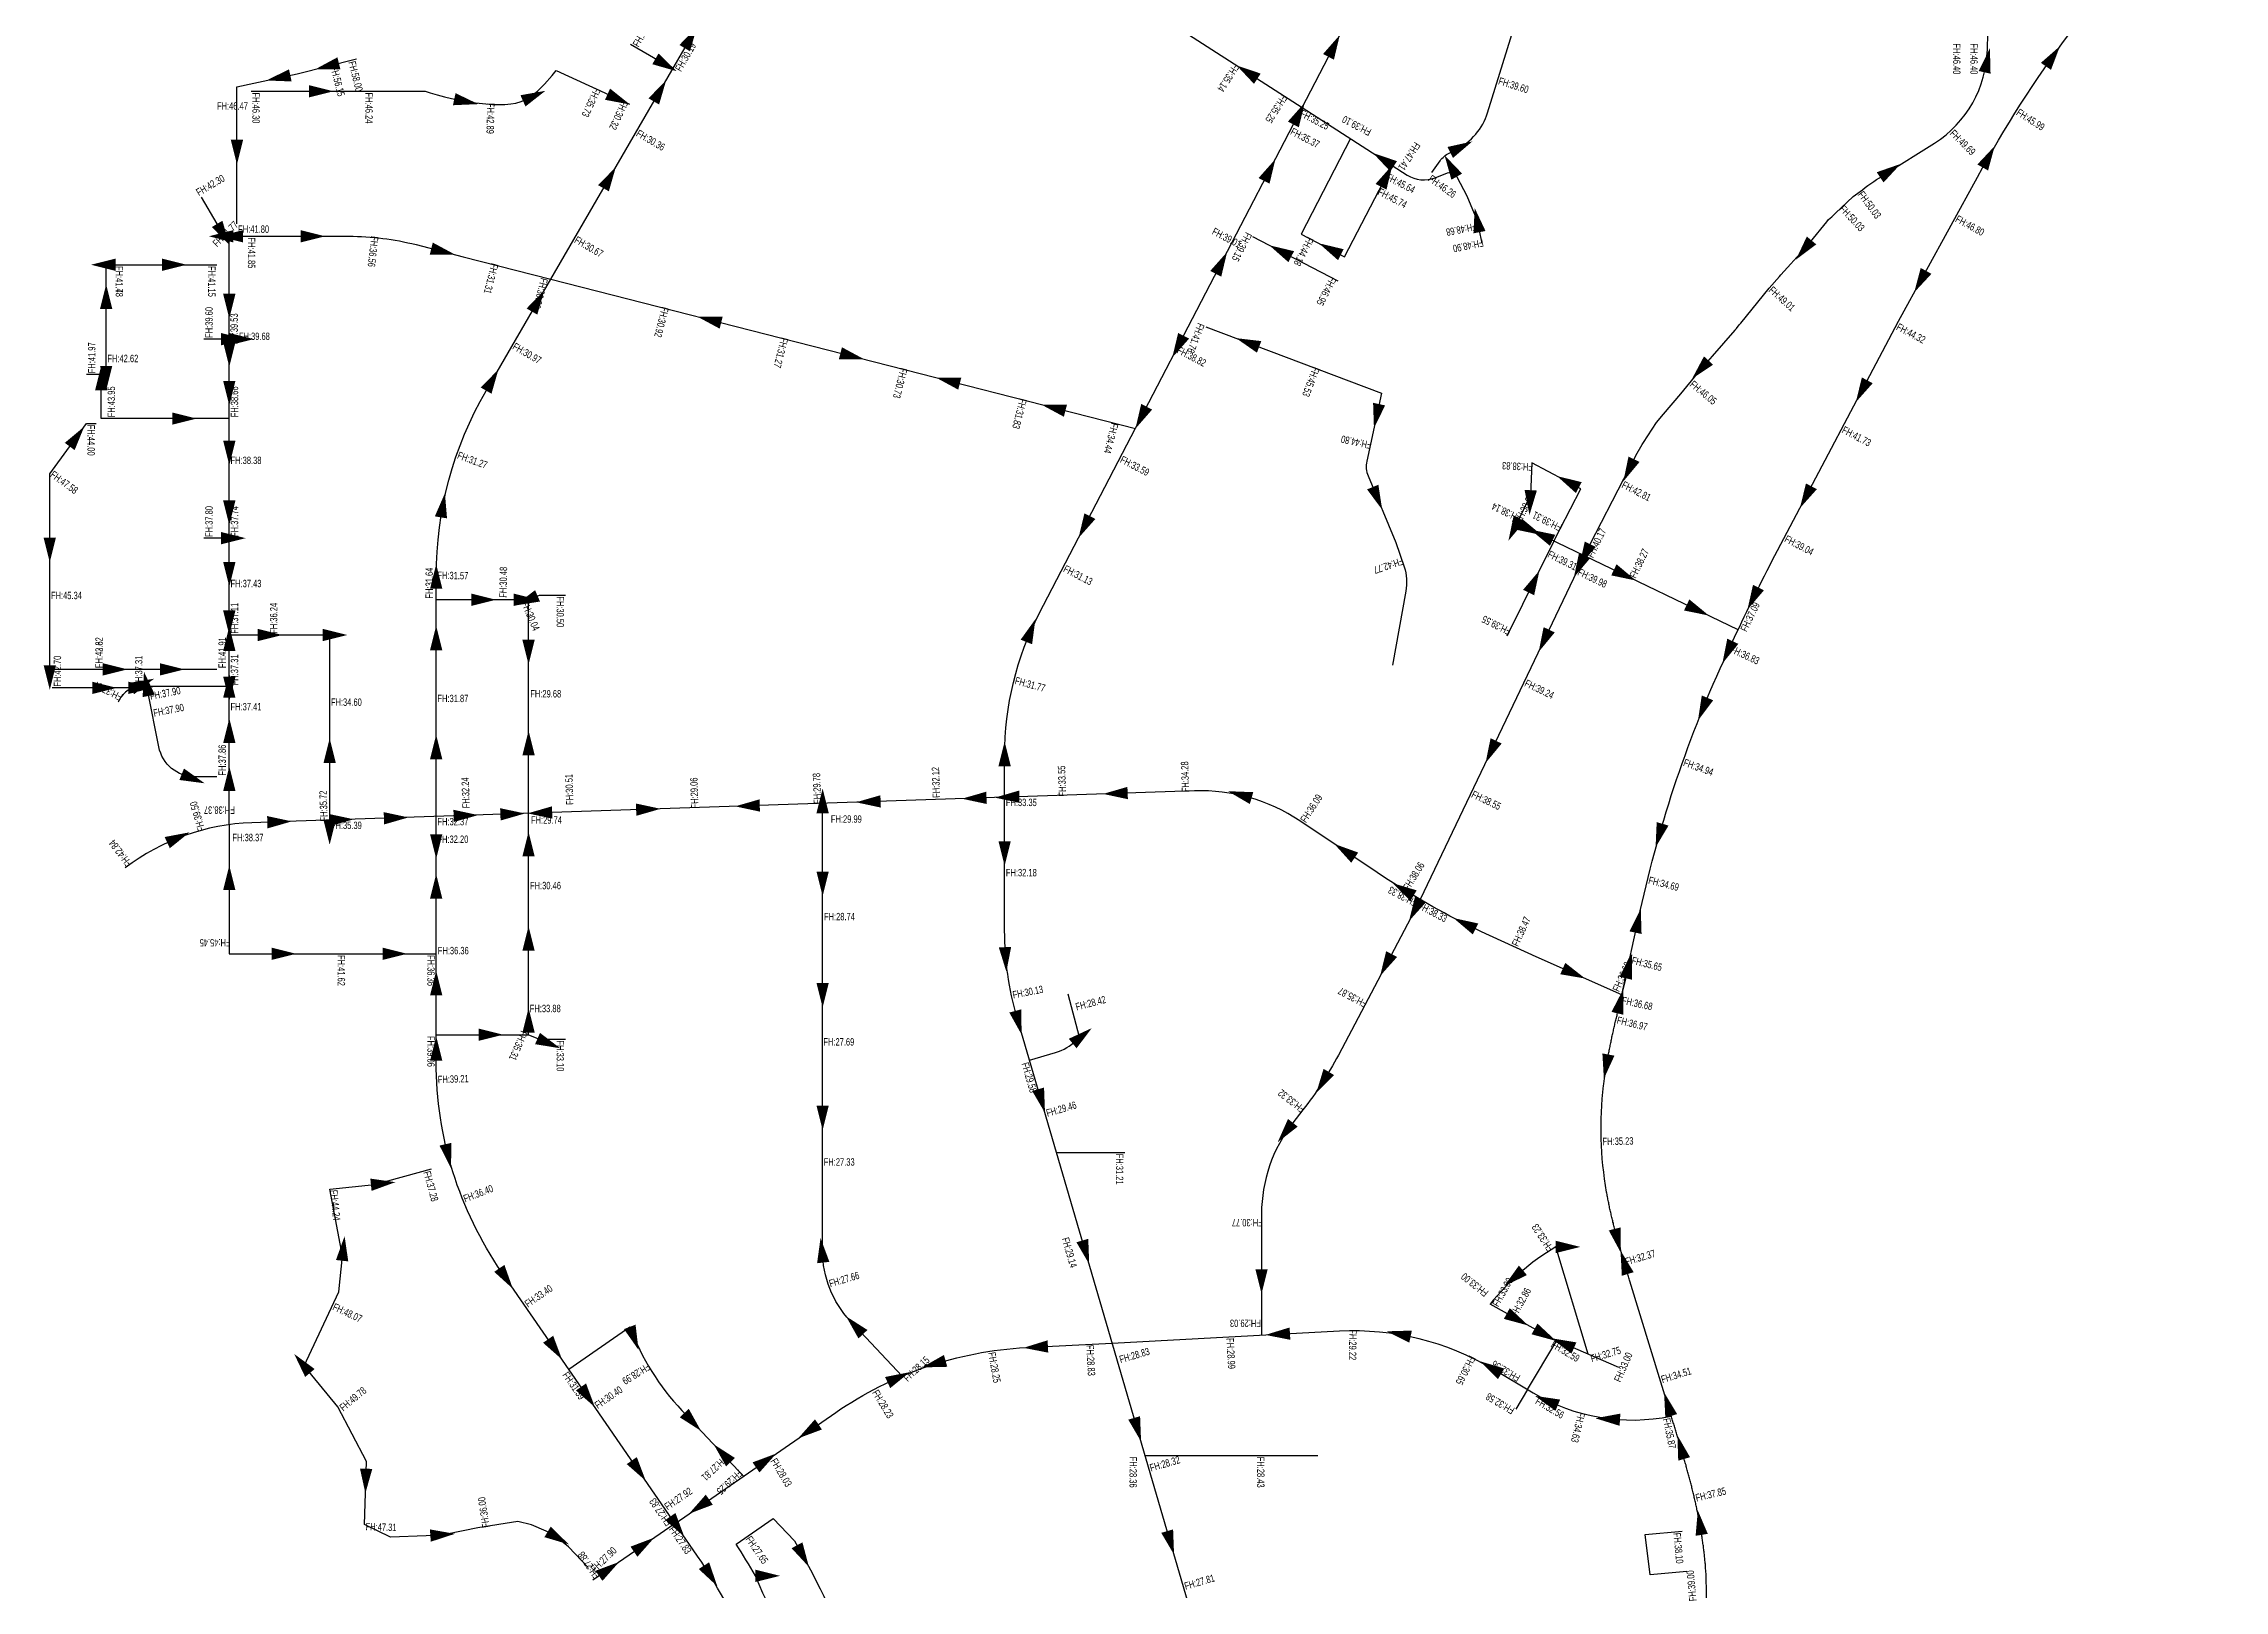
# Model space of a CAD drawing. Header units: millimetres. Extents: x 981 to 5289, y 986 to 5815.
# Drawn here: x 3493 to 5264, y 3328 to 4584 of the extents above; entities that cross this region are included whole.
import ezdxf

# ---------------------------------------------------------------- set-up
doc = ezdxf.new("R2010")
doc.units = ezdxf.units.MM
for name, color, linetype in [('도로중심선', 40, 'Continuous'), ('도로체인계획고', 6, 'Continuous'), ('도로흐름표시', 7, 'Continuous')]:
    doc.layers.add(name, color=color, linetype=linetype)
doc.styles.get("Standard").update_dxf_attribs({"font": 'arial.ttf'})

msp = doc.modelspace()

# ---------------------------------------------------------------- linework, layer by layer
at = {"layer": '도로중심선'}
for points in [[(3811.8, 3956.8), (3811.8, 4151.9, -0.132145), (3852.3, 4302.4), (3904.8, 4393), (4389.2, 5228.2)], [(4620.2, 4479.6), (4627, 4489.1, -0.122408), (4634.3, 4495.3), (4640.2, 4498.3, 0.20388), (4665.6, 4528.1), (4688.1, 4600.4), (4690, 4625.9), (4674.3, 4636.4), (4763.3, 4819.9)], [(4962.4, 4460), (4969.9, 4465.6, -0.018912), (4988.6, 4478.4), (5028.5, 4503.5, 0.252435), (5071.4, 4579.5), (5072.5, 4631.7), (5073.1, 4664.8), (5073.6, 4687.6, -0.117002), (5086.7, 4738.6), (5099, 4761.9), (5135.2, 4830.5)], [(4999.3, 4359), (5063.3, 4475.8, -0.034451), (5137.6, 4591.7), (5263.9, 4761.7)], [(4273.4, 3972.4), (4273.4, 4006.2, -0.120367), (4301.5, 4121.5), (4515, 4532.3)], [(4515, 4532.3), (4600.3, 4477.5, 0.242075), (4623.1, 4475.3), (4633, 4479.3, -0.224441), (4637.3, 4479), (4638.2, 4478.5, -0.147437), (4640.6, 4476), (4646, 4465.8), (4648.7, 4460.6), (4653.4, 4449.5), (4657.1, 4440.6), (4659.2, 4429.7), (4660.8, 4422.2)], [(3643.8, 3950.1), (3643.8, 4427.8), (3673.6, 4427.8), (3740.9, 4427.8, -0.062655), (3795.4, 4421), (3833.7, 4411.2), (3904.8, 4393)], [(4774.7, 3811.9), (4789.6, 3880.2, -0.055395), (4860.2, 4089.5), (4868.1, 4106.4, -0.012349), (4901.1, 4172.8), (4999.3, 4359)], [(4436.7, 4354.4), (4579.4, 4300.3), (4567.4, 4245.2, 0.153721), (4568.5, 4233.2), (4591.1, 4179.2), (4597.8, 4159.5, -0.126282), (4599.2, 4139.7), (4588.4, 4079.6)], [(3643.8, 4062.2), (3572.2, 4062.2, 0.283222), (3554.4, 4051.2), (3553.6, 4049.7)], [(3633.8, 3989), (3616, 3989, -0.357793), (3586.6, 4013.2), (3577.7, 4058.2)], [(4774.7, 3811.9), (4705, 3842.9), (4660.6, 3863.1), (4649.2, 3868.7, -0.032623), (4575.9, 3911.2), (4513.1, 3953.2, 0.157229), (4427.5, 3977.6), (4292.2, 3973.1), (4273.4, 3972.4), (3698, 3952.9), (3662.1, 3951.7, 0.155421), (3559.2, 3915), (3559.2, 3915)], [(4190.3, 3502.5), (4148, 3547.4, -0.191157), (4125.6, 3604), (4125.6, 3967.4)], [(4443.3, 2438.8), (4443.3, 3214.2, 0.071216), (4434, 3278.7), (4283.4, 3794, -0.071216), (4273.4, 3864.1), (4273.4, 3972.4)], [(4217.7, 2438.8), (4217.7, 2450.9), (4217.7, 2486.7, 0.077692), (4200.5, 2596.6), (4164.6, 2708.5), (4146.2, 2766.1, -0.077692), (4134.7, 2839.4), (4134.7, 2901.9), (4134.7, 2958.4, 0.052571), (4124, 3059.6), (4098, 3181.9, 0.098776), (4020.5, 3361.5), (3930.1, 3492.6), (3864.9, 3587.1, -0.152137), (3811.8, 3757.5), (3811.8, 3956.8)], [(4611, 3889.3), (4544.4, 3763.1, -0.044295), (4515.6, 3718.6), (4507.4, 3708, 0.167207), (4482, 3634.2), (4482, 3535.7)], [(4802.3, 3180.7, 0.156315), (4842.6, 3346.8), (4842.6, 3347.8), (4842.5, 3348.8), (4842.4, 3349.7), (4842.3, 3350.7), (4842.2, 3351.7), (4842.1, 3352.7), (4842, 3353.7), (4841.9, 3354.7), (4841.8, 3355.7), (4841.7, 3356.7), (4841.6, 3357.7), (4841.5, 3358.7), (4841.4, 3359.7), (4841.3, 3360.7), (4841.2, 3361.7), (4841, 3362.7), (4840.9, 3363.7), (4840.8, 3364.7), (4840.7, 3365.6), (4840.5, 3366.6), (4840.4, 3367.6), (4840.2, 3368.6), (4840.1, 3369.6), (4839.9, 3370.6), (4839.8, 3371.6), (4839.6, 3372.6), (4839.5, 3373.6), (4839.3, 3374.6), (4839.2, 3375.5), (4839, 3376.5), (4838.8, 3377.5), (4838.7, 3378.5), (4838.5, 3379.5), (4838.3, 3380.5), (4838.1, 3381.5), (4838, 3382.4), (4837.8, 3383.4), (4837.6, 3384.4), (4837.4, 3385.4), (4837.2, 3386.4), (4837, 3387.3), (4836.8, 3388.3), (4836.6, 3389.3), (4836.4, 3390.3), (4836.2, 3391.3), (4836, 3392.2), (4835.8, 3393.2), (4835.6, 3394.2), (4835.4, 3395.2), (4835.2, 3396.2), (4835, 3397.1), (4834.8, 3398.1), (4834.6, 3399.1), (4834.3, 3400.1), (4834.1, 3401), (4833.9, 3402), (4833.7, 3403), (4833.4, 3404), (4833.2, 3404.9), (4833, 3405.9), (4832.7, 3406.9), (4832.5, 3407.8), (4832.3, 3408.8), (4832, 3409.8), (4831.8, 3410.8), (4831.5, 3411.7), (4831.3, 3412.7), (4831.1, 3413.7), (4830.8, 3414.6), (4830.6, 3415.6), (4830.3, 3416.6), (4830.1, 3417.5), (4829.8, 3418.5), (4829.5, 3419.5), (4829.3, 3420.4), (4829, 3421.4), (4828.8, 3422.4), (4828.5, 3423.3), (4828.3, 3424.3), (4828, 3425.3), (4827.7, 3426.2), (4827.5, 3427.2), (4827.2, 3428.2), (4826.9, 3429.1), (4826.7, 3430.1), (4826.4, 3431.1), (4826.1, 3432), (4825.8, 3433), (4825.6, 3433.9), (4825.3, 3434.9), (4825, 3435.9), (4824.7, 3436.8), (4824.5, 3437.8), (4824.2, 3438.7), (4823.9, 3439.7), (4823.6, 3440.7), (4823.3, 3441.6), (4823.1, 3442.6), (4822.8, 3443.5), (4822.5, 3444.5), (4822.2, 3445.5), (4821.9, 3446.4), (4821.6, 3447.4), (4821.4, 3448.3), (4821.1, 3449.3), (4820.8, 3450.3), (4820.5, 3451.2), (4820.2, 3452.2), (4819.9, 3453.1), (4819.6, 3454.1), (4819.3, 3455), (4819, 3456), (4818.8, 3457), (4818.5, 3457.9), (4818.2, 3458.9), (4817.9, 3459.8), (4817.6, 3460.8), (4817.3, 3461.7), (4817, 3462.7), (4816.7, 3463.7), (4816.4, 3464.6), (4816.1, 3465.6), (4815.8, 3466.5), (4815.5, 3467.5), (4815.3, 3468.4), (4815, 3469.4), (4814.7, 3470.3), (4781.2, 3579.4), (4780.9, 3580.3), (4780.6, 3581.3), (4780.3, 3582.2), (4780, 3583.2), (4779.7, 3584.2), (4779.4, 3585.1), (4779.2, 3586.1), (4778.9, 3587), (4778.6, 3588), (4778.3, 3588.9), (4778, 3589.9), (4777.7, 3590.9), (4777.4, 3591.8), (4777.1, 3592.8), (4776.8, 3593.7), (4776.5, 3594.7), (4776.3, 3595.6), (4776, 3596.6), (4775.7, 3597.6), (4775.4, 3598.5), (4775.1, 3599.5), (4774.8, 3600.4), (4774.5, 3601.4), (4774.3, 3602.4), (4774, 3603.3), (4773.7, 3604.3), (4773.4, 3605.2), (4773.1, 3606.2), (4772.9, 3607.2), (4772.6, 3608.1), (4772.3, 3609.1), (4772, 3610), (4771.8, 3611), (4771.5, 3612), (4771.2, 3612.9), (4771, 3613.9), (4770.7, 3614.9), (4770.4, 3615.8), (4770.2, 3616.8), (4769.9, 3617.8), (4769.7, 3618.7), (4769.4, 3619.7), (4769.2, 3620.7), (4768.9, 3621.6), (4768.6, 3622.6), (4768.4, 3623.6), (4768.2, 3624.5), (4767.9, 3625.5), (4767.7, 3626.5), (4767.4, 3627.4), (4767.2, 3628.4), (4766.9, 3629.4), (4766.7, 3630.4), (4766.5, 3631.3), (4766.3, 3632.3), (4766, 3633.3), (4765.8, 3634.2), (4765.6, 3635.2), (4765.4, 3636.2), (4765.1, 3637.2), (4764.9, 3638.1), (4764.7, 3639.1), (4764.5, 3640.1), (4764.3, 3641.1), (4764.1, 3642.1), (4763.9, 3643), (4763.7, 3644), (4763.5, 3645), (4763.3, 3646), (4763.1, 3647), (4762.9, 3647.9), (4762.7, 3648.9), (4762.6, 3649.9), (4762.4, 3650.9), (4762.2, 3651.9, -0.072499), (4759.8, 3738.4), (4759.9, 3739.4), (4760, 3740.4), (4760.2, 3741.4), (4760.3, 3742.4), (4760.4, 3743.4), (4760.6, 3744.3), (4760.7, 3745.3), (4760.8, 3746.3), (4761, 3747.3), (4761.1, 3748.3), (4761.3, 3749.3), (4761.4, 3750.3), (4761.6, 3751.3), (4761.7, 3752.3), (4761.9, 3753.2), (4762.1, 3754.2), (4762.2, 3755.2), (4762.4, 3756.2), (4762.6, 3757.2), (4762.7, 3758.2), (4762.9, 3759.2), (4763.1, 3760.1), (4763.3, 3761.1), (4763.4, 3762.1), (4763.6, 3763.1), (4763.8, 3764.1), (4764, 3765.1), (4764.2, 3766), (4764.4, 3767), (4764.6, 3768), (4764.8, 3769), (4765, 3770), (4765.2, 3770.9), (4765.4, 3771.9), (4765.6, 3772.9), (4765.8, 3773.9), (4766, 3774.9), (4766.2, 3775.8), (4766.4, 3776.8), (4766.6, 3777.8), (4766.8, 3778.8), (4767, 3779.7), (4767.3, 3780.7), (4767.5, 3781.7), (4767.7, 3782.7), (4767.9, 3783.6), (4768.1, 3784.6), (4768.4, 3785.6), (4768.6, 3786.6), (4768.8, 3787.5), (4769, 3788.5), (4769.3, 3789.5), (4769.5, 3790.5), (4769.7, 3791.4), (4770, 3792.4), (4770.2, 3793.4), (4770.4, 3794.4), (4770.7, 3795.3), (4770.9, 3796.3), (4771.1, 3797.3), (4771.4, 3798.2), (4771.6, 3799.2), (4771.8, 3800.2), (4772.1, 3801.2), (4772.3, 3802.1), (4772.5, 3803.1), (4772.8, 3804.1), (4773, 3805.1), (4773.3, 3806), (4773.5, 3807), (4773.7, 3808), (4774, 3808.9), (4774.2, 3809.9), (4774.5, 3810.9), (4774.7, 3811.8), (4782.7, 3844.5)], [(4293.6, 3759), (4314.8, 3765.2, 0.123662), (4331.6, 3775.1), (4334.2, 3777.6), (4325.1, 3812.4)], [(4747.2, 3520.2), (4720.9, 3607.3), (4720.9, 3607.3, 0.09146), (4667.6, 3560.8), (4667.6, 3560.8)], [(3919.4, 3508.2), (3969, 3542.4), (3969.1, 3542.2, 0.099284), (4011.3, 3474.5), (4061.4, 3421.3)], [(4005.8, 3382.9), (4136.2, 3472.9, -0.13861), (4290.7, 3525.6), (4360.8, 3529.3)], [(4360.8, 3529.3), (4545.4, 3539.1, -0.148449), (4669.5, 3508.5), (4702.5, 3488.9, 0.186792), (4814.6, 3470), (4814.8, 3470)], [(4125.5, 3196.3), (4124.3, 3201.3), (4124.3, 3201.3, 0.063189), (4077.1, 3326.1), (4077.1, 3326.1), (4071, 3340.3), (4071, 3340.3, 0.014181), (4055.3, 3366.1), (4055.3, 3366.1), (4085.5, 3386.9), (4102.8, 3368.7), (4110.8, 3354.2), (4110.8, 3354.2, -0.047907), (4154.3, 3253.6), (4154.3, 3253.6), (4155.5, 3249.8)]]:
    msp.add_lwpolyline(points, format="xyb", dxfattribs=at)
for points in [[(4515, 4532.3), (4771.4, 5025.8)], [(4129.4, 4780.2), (4515, 4532.3)], [(3650, 4437.8), (3650, 4549.2), (3698.8, 4559.6), (3747.1, 4571.9)], [(4003.8, 4563.7), (3969.5, 4583.6)], [(3661.5, 4545.5), (3802.8, 4545.5), (3806.9, 4544.2), (3812.7, 4542.5), (3818.5, 4540.9), (3824.1, 4539.6), (3829.8, 4538.5), (3835.5, 4537.4), (3841.1, 4536.5), (3846.7, 4535.8), (3852.2, 4535.3), (3857.6, 4534.9), (3862.7, 4534.8), (3867.6, 4534.9), (3872.3, 4535.3), (3876.6, 4536), (3880.8, 4537.1), (3885.1, 4539), (3889.5, 4541.8), (3894.4, 4545.9), (3899.8, 4551.3), (3906, 4558.4), (3909.2, 4562.3), (3968.7, 4535)], [(4554.3, 4507.1), (4514.1, 4429.6), (4549.5, 4411.2), (4588.1, 4485.4)], [(3643.8, 4427.8), (3633.9, 4437.8), (3621.1, 4459.6)], [(4776.3, 4230.9), (4779.7, 4237.9), (4780.2, 4238.8), (4782.4, 4242.3), (4782.6, 4242.7), (4783.2, 4244.1), (4784.1, 4245.9), (4786, 4249.9), (4791.2, 4258.7), (4792.3, 4260.4), (4802.8, 4276.6), (4808.4, 4283.4), (4822.5, 4299.9), (4836.1, 4316.4), (4838.7, 4319.6), (4839.9, 4321.1), (4841.2, 4322.7), (4841.4, 4322.9), (4843.8, 4325.5), (4844.3, 4326.1), (4848.3, 4330.5), (4866.6, 4351.5), (4866.7, 4351.8), (4867.7, 4353), (4870, 4355.8), (4871.2, 4357.3), (4894.1, 4385.6), (4902.6, 4395.1), (4903.7, 4396.4), (4911.7, 4405.3), (4926.4, 4421.7), (4927.3, 4422.8), (4927.7, 4423.2), (4941, 4439.4), (4941.1, 4439.6), (4942.5, 4441.3), (4945, 4443.7), (4947, 4445.5), (4948, 4446.5), (4962.4, 4460)], [(4474.7, 4427.6), (4543.9, 4391.6)], [(3543.8, 4319.6), (3543.8, 4404.7), (3633.8, 4404.7)], [(3904.8, 4393), (4379.6, 4271.7)], [(3643.8, 4344.3), (3623.1, 4344.3)], [(3643.8, 4279.8), (3539.8, 4279.8), (3539.8, 4315.6), (3527.9, 4315.6)], [(3633.8, 4076.2), (3498, 4076.2), (3498, 4234.9), (3527.8, 4275.8), (3535.8, 4275.8)], [(4719.5, 4180.4), (4724.4, 4190.3), (4741.2, 4222.9), (4701.6, 4243.8), (4700.4, 4217.6), (4689.4, 4194.9)], [(4611, 3889.3), (4611.2, 3889.7), (4744.3, 4168.5), (4749, 4177.9), (4776.3, 4230.9)], [(3643.8, 4182.7), (3623.1, 4182.7)], [(4719.5, 4180.4), (4681.3, 4103.1)], [(4744.3, 4168.5), (4685.8, 4196.6)], [(4869.1, 4108.4), (4744.3, 4168.5)], [(3886.8, 3959.3), (3886.8, 4132.7), (3811.8, 4132.7)], [(3886.8, 4132.7), (3895.6, 4136.5), (3916.8, 4136.5)], [(3886.8, 4132.7), (3895.6, 4136.5), (3916.8, 4136.5)], [(3725.3, 3953.8), (3725.3, 4104.1), (3643.8, 4104.1)], [(3566, 4061.2), (3500, 4061.2)], [(3643.8, 3950.1), (3643.8, 3845.3), (3811.8, 3845.3)], [(3811.8, 3779.6), (3886.8, 3779.6), (3886.8, 3959.3)], [(3886.8, 3779.6), (3895.6, 3775.9), (3916.8, 3775.9)], [(4315.6, 3684), (4371, 3684)], [(4315.6, 3684), (4371, 3684)], [(3935.1, 3347.2), (3919.2, 3363.9), (3909.1, 3371.9), (3901.1, 3376.6), (3889.1, 3381.6), (3878, 3384.4), (3845.6, 3379.3), (3820.5, 3374), (3803.6, 3372.8), (3774.6, 3371.8), (3753.5, 3382), (3755.1, 3433.2), (3731.9, 3477.5), (3704.5, 3510.7), (3732.8, 3570.9), (3735.8, 3599.8), (3725.5, 3654.3), (3761.8, 3658.1), (3808, 3670.8)], [(4772.2, 3509.3), (4716.8, 3533.5), (4667.6, 3560.8)], [(4698.1, 3491.5), (4721.8, 3531.3)], [(4698.1, 3491.5), (4688.5, 3475.5)], [(4387.5, 3438), (4527.8, 3438)], [(4005.8, 3382.9), (3939, 3336.9)], [(4827.5, 3343.9), (4797.6, 3341.1), (4793.6, 3373.8), (4823.5, 3376.6)]]:
    msp.add_lwpolyline(points, dxfattribs=at)
at = {"layer": '도로흐름표시'}
for points in [[(4009.3, 4583.1), (4017.9, 4578), (4023.6, 4597.9)], [(4532, 4575.8), (4540.8, 4571.2), (4545.6, 4591.3)], [(3734, 4563.4), (3731.6, 4573.1), (3713.4, 4563.3)], [(3992.3, 4576.2), (3987.3, 4567.5), (4007.1, 4561.8)], [(5064.3, 4562), (5074, 4559.8), (5073.5, 4580.4)], [(5114.9, 4568.6), (5123.1, 4562.9), (5130.4, 4582.2)], [(3694.4, 4553.5), (3692.3, 4563.3), (3673.8, 4554.3)], [(3984.2, 4539.8), (3992.8, 4534.8), (3998.6, 4554.6)], [(4475.9, 4551.5), (4481.3, 4559.9), (4461.8, 4566.5)], [(3708.4, 4550.5), (3708.4, 4540.5), (3728.4, 4545.5)], [(3827.5, 4544), (3825.4, 4534.2), (3846, 4535.1)], [(3880.2, 4542.3), (3884.3, 4533.2), (3900.5, 4545.9)], [(3953, 4547.7), (3948.9, 4538.6), (3969.1, 4534.8)], [(4503.4, 4520.9), (4512.3, 4516.3), (4517.1, 4536.3)], [(3655, 4506.1), (3645, 4506.1), (3650, 4486.1)], [(4633, 4500.3), (4637.5, 4491.4), (4653.2, 4504.8)], [(5063.3, 4486.1), (5072, 4481.2), (5077.4, 4501.1)], [(3943.3, 4469.3), (3952, 4464.3), (3957.7, 4484.1)], [(4479.6, 4475.1), (4488.5, 4470.5), (4493.3, 4490.5)], [(4586.6, 4480.4), (4592, 4488.8), (4572.5, 4495.4)], [(4574.6, 4470.3), (4583.5, 4465.7), (4588.3, 4485.7)], [(4636.2, 4473.7), (4644.9, 4478.7), (4630.6, 4493.6)], [(4981.6, 4479.8), (4987.1, 4471.5), (5001.1, 4486.6)], [(4654.1, 4430.2), (4663.9, 4432.1), (4655.1, 4450.8)], [(3647.1, 4422.8), (3647.1, 4432.8), (3627.1, 4427.8)], [(3638.2, 4440.4), (3629.6, 4435.3), (3644, 4420.6)], [(3655, 4422.8), (3655, 4432.8), (3635, 4427.8)], [(3701.7, 4432.8), (3701.7, 4422.8), (3721.7, 4427.8)], [(4932.5, 4421.2), (4924.8, 4427.6), (4916, 4408.9)], [(3551.5, 4399.7), (3551.5, 4409.7), (3531.5, 4404.7)], [(3589.1, 4409.7), (3589.1, 4399.7), (3609.1, 4404.7)], [(3809, 4422.7), (3806.6, 4413), (3827.2, 4412.9)], [(4440.4, 4399.7), (4449.3, 4395), (4454.1, 4415.1)], [(4503.8, 4406.8), (4508.4, 4415.7), (4488.3, 4420.5)], [(4544.1, 4408.4), (4548.7, 4417.3), (4528.6, 4422.1)], [(5026, 4397.3), (5017.3, 4402.1), (5012, 4382.2)], [(3538.8, 4368.8), (3548.8, 4368.8), (3543.8, 4388.8)], [(3648.8, 4381.1), (3638.8, 4381.1), (3643.8, 4361.1)], [(3885.2, 4369.2), (3893.9, 4364.2), (3899.6, 4384)], [(4042, 4352.8), (4044.4, 4362.5), (4023.8, 4362.6)], [(3637.1, 4349.3), (3637.1, 4339.3), (3657.1, 4344.3)], [(3648.8, 4341.8), (3638.8, 4341.8), (3643.8, 4321.8)], [(3643.8, 4349.3), (3643.8, 4339.3), (3663.8, 4344.3)], [(4423.2, 4344.7), (4414.3, 4349.3), (4409.5, 4329.3)], [(4478.3, 4333.3), (4481.8, 4342.7), (4461.3, 4345.1)], [(3534.8, 4302.8), (3544.8, 4302.8), (3539.8, 4322.8)], [(3548.8, 4322.6), (3538.8, 4322.6), (3543.8, 4302.6)], [(4141.3, 4337.7), (4138.8, 4328), (4159.5, 4327.9)], [(4848.7, 4323.5), (4841.3, 4330.3), (4831.6, 4312.1)], [(3648.8, 4310.4), (3638.8, 4310.4), (3643.8, 4290.4)], [(3848, 4305), (3856.7, 4300), (3862.4, 4319.8)], [(4235.7, 4303.3), (4238.2, 4313), (4217.6, 4313.1)], [(4978.3, 4308.5), (4969.5, 4313.2), (4964.6, 4293.1)], [(4321.5, 4281.3), (4324, 4291), (4303.3, 4291.1)], [(4393.2, 4287.1), (4384.3, 4291.7), (4379.6, 4271.6)], [(4582.4, 4290.5), (4572.6, 4292.6), (4573.3, 4272)], [(3510.2, 4260.1), (3518.2, 4254.2), (3526, 4273.3)], [(3597.4, 4284.8), (3597.4, 4274.8), (3617.4, 4279.8)], [(3648.8, 4261.9), (3638.8, 4261.9), (3643.8, 4241.9)], [(4737.3, 4219.3), (4742, 4228.2), (4722, 4233.1)], [(4789, 4244.6), (4780, 4248.9), (4775.8, 4228.8)], [(3810.7, 4200.4), (3820.6, 4198.8), (3818.9, 4219.3)], [(4576.9, 4226.1), (4567.7, 4222.3), (4580, 4205.8)], [(4705.6, 4221.4), (4695.6, 4221.9), (4699.6, 4201.6)], [(4933, 4222.5), (4924.1, 4227.1), (4919.2, 4207.1)], [(3648.8, 4213.3), (3638.8, 4213.3), (3643.8, 4193.3)], [(4347.1, 4198.3), (4338.2, 4202.9), (4333.4, 4182.9)], [(4695.7, 4196.4), (4686.7, 4200.7), (4682.5, 4180.6)], [(4693.5, 4198.5), (4689.2, 4189.5), (4709.4, 4185.3)], [(3503, 4183.1), (3493, 4183.1), (3498, 4163.1)], [(3637.1, 4187.7), (3637.1, 4177.7), (3657.1, 4182.7)], [(4716.2, 4176.5), (4720.5, 4185.5), (4700.3, 4189.7)], [(4753.4, 4175.6), (4744.5, 4180), (4740, 4159.9)], [(3648.8, 4163.3), (3638.8, 4163.3), (3643.8, 4143.3)], [(3806.8, 4141.7), (3816.8, 4141.7), (3811.8, 4161.7)], [(4748.9, 4166.5), (4739.9, 4170.9), (4735.6, 4150.8)], [(4694.4, 4140.8), (4703.4, 4136.4), (4707.7, 4156.5)], [(4770.3, 4161.5), (4766, 4152.5), (4786.1, 4148.3)], [(4890, 4140.4), (4881.1, 4144.8), (4876.6, 4124.7)], [(3840.4, 4137.7), (3840.4, 4127.7), (3860.4, 4132.7)], [(3874.8, 4137.7), (3874.8, 4127.7), (3894.8, 4132.7)], [(3896.1, 4131.3), (3892.1, 4140.5), (3875.7, 4128)], [(3896.1, 4131.3), (3892.1, 4140.5), (3875.7, 4128)], [(4829.4, 4133), (4825.1, 4124), (4845.3, 4119.9)], [(3648.8, 4124), (3638.8, 4124), (3643.8, 4104)], [(3638.8, 4091.2), (3648.8, 4091.2), (3643.8, 4111.2)], [(3666.9, 4109.1), (3666.9, 4099.1), (3686.9, 4104.1)], [(3719.6, 4109.1), (3719.6, 4099.1), (3739.6, 4104.1)], [(3806.8, 4091.7), (3816.8, 4091.7), (3811.8, 4111.7)], [(4286.4, 4100.3), (4295.7, 4096.6), (4298.4, 4117)], [(4720.1, 4106.2), (4711.1, 4110.5), (4707, 4090.3)], [(3891.8, 4100.2), (3881.8, 4100.2), (3886.8, 4080.2)], [(4869.2, 4096.9), (4860.2, 4101.1), (4856.2, 4080.9)], [(3503, 4079.6), (3493, 4079.6), (3498, 4059.6)], [(3541, 4081.2), (3541, 4071.2), (3561, 4076.2)], [(3573.4, 4053.7), (3583.3, 4055.7), (3574.5, 4074.3)], [(3587.4, 4081.2), (3587.4, 4071.2), (3607.4, 4076.2)], [(3638.8, 4053.1), (3648.8, 4053.1), (3643.8, 4073.1)], [(3532.5, 4066.2), (3532.5, 4056.2), (3552.5, 4061.2)], [(3561.9, 4066.2), (3561.9, 4056.2), (3581.9, 4061.2)], [(3562.4, 4065.2), (3566.4, 4056), (3582.7, 4068.6)], [(3648.8, 4070.2), (3638.8, 4070.2), (3643.8, 4050.2)], [(4848.8, 4051.1), (4839.5, 4055), (4836.4, 4034.6)], [(3638.8, 4016.5), (3648.8, 4016.5), (3643.8, 4036.5)], [(3720.3, 4000.2), (3730.3, 4000.2), (3725.3, 4020.2)], [(3806.8, 4003.2), (3816.8, 4003.2), (3811.8, 4023.2)], [(3881.8, 4006.4), (3891.8, 4006.4), (3886.8, 4026.4)], [(4677, 4016), (4668, 4020.3), (4663.9, 4000.1)], [(4268.4, 3997.6), (4278.4, 3997.6), (4273.4, 4017.6)], [(3607, 3995.7), (3603.3, 3986.4), (3623.8, 3983.7)], [(3638.8, 3977.5), (3648.8, 3977.5), (3643.8, 3997.5)], [(3974, 3967.3), (3974.3, 3957.3), (3994.1, 3963)], [(4074.7, 3960.7), (4074.4, 3970.7), (4054.6, 3965)], [(4120.6, 3959.4), (4130.6, 3959.4), (4125.6, 3979.4)], [(4172.9, 3964), (4172.5, 3974), (4152.7, 3968.3)], [(4258.9, 3966.9), (4258.5, 3976.9), (4238.7, 3971.2)], [(4285.5, 3967.8), (4285.2, 3977.8), (4265.4, 3972.1)], [(4373.5, 3970.8), (4373.1, 3980.8), (4353.3, 3975.1)], [(4472.5, 3966.9), (4475.3, 3976.5), (4454.7, 3977.3)], [(3674.5, 3957.1), (3674.8, 3947.1), (3694.6, 3952.8)], [(3730.3, 3953.8), (3720.3, 3953.8), (3725.3, 3933.8)], [(3724.7, 3958.8), (3725.1, 3948.8), (3744.9, 3954.5)], [(3769.2, 3960.3), (3769.5, 3950.3), (3789.3, 3956)], [(3825.8, 3962.2), (3826.1, 3952.3), (3845.9, 3957.9)], [(3863.7, 3963.5), (3864.1, 3953.5), (3883.9, 3959.2)], [(3906.2, 3955), (3905.8, 3965), (3886, 3959.3)], [(4812.5, 3949.4), (4802.9, 3952.2), (4802, 3931.7)], [(3591.3, 3940.1), (3595.5, 3931), (3611.5, 3943.9)], [(3816.8, 3942.4), (3806.8, 3942.4), (3811.8, 3922.4)], [(3881.8, 3924.3), (3891.8, 3924.3), (3886.8, 3944.3)], [(4278.4, 3936.7), (4268.4, 3936.7), (4273.4, 3916.7)], [(4554.9, 3919.2), (4560.5, 3927.5), (4541.1, 3934.5)], [(3638.8, 3897), (3648.8, 3897), (3643.8, 3917)], [(3806.8, 3890.1), (3816.8, 3890.1), (3811.8, 3910.1)], [(4130.6, 3912.1), (4120.6, 3912.1), (4125.6, 3892.1)], [(4602.9, 3888.2), (4608, 3896.8), (4588.3, 3902.7)], [(4615.6, 3887.2), (4606.7, 3891.9), (4601.8, 3871.9)], [(4780.8, 3863.5), (4790.6, 3861.4), (4790, 3882)], [(3881.8, 3847.8), (3891.8, 3847.8), (3886.8, 3867.8)], [(4653.6, 3861), (4658, 3869.9), (4637.9, 3874.3)], [(3678.1, 3850.3), (3678.1, 3840.3), (3698.1, 3845.3)], [(3768.2, 3850.3), (3768.2, 3840.3), (3788.2, 3845.3)], [(4278.7, 3850.9), (4268.7, 3850.4), (4274.8, 3830.7)], [(4592.1, 3842.7), (4583.2, 3847.4), (4578.3, 3827.3)], [(4772.8, 3826.6), (4782.6, 3824.4), (4781.9, 3845.1)], [(4773.2, 3826.6), (4782.9, 3824.2), (4782.8, 3844.8)], [(3806.8, 3811.5), (3816.8, 3811.5), (3811.8, 3831.5)], [(4728.7, 3837.9), (4724.6, 3828.7), (4744.9, 3825.2)], [(4130.6, 3821.7), (4120.6, 3821.7), (4125.6, 3801.7)], [(4766.2, 3798.1), (4775.9, 3795.8), (4775.7, 3816.4)], [(3881.8, 3781.3), (3891.8, 3781.3), (3886.8, 3801.3)], [(4286.9, 3800.2), (4277.2, 3797.6), (4287.2, 3779.6)], [(3806.8, 3758.5), (3816.8, 3758.5), (3811.8, 3778.5)], [(3846.2, 3784.6), (3846.2, 3774.6), (3866.2, 3779.6)], [(3896.1, 3781.1), (3892.1, 3771.9), (3912.5, 3768.6)], [(4325.5, 3776.3), (4331.8, 3768.6), (4344.2, 3785)], [(4768.6, 3762.6), (4758.8, 3764.4), (4760, 3743.8)], [(4305.4, 3736.7), (4295.8, 3733.9), (4306.2, 3716.1)], [(4541, 3746.8), (4532.4, 3751.9), (4526.4, 3732.2)], [(4130.6, 3722), (4120.6, 3722), (4125.6, 3702)], [(4511.4, 3705), (4503.5, 3711.2), (4495.1, 3692.3)], [(3824.2, 3691.8), (3814.5, 3689.6), (3823.8, 3671.2)], [(3758.3, 3662.8), (3759.3, 3652.8), (3778.7, 3659.9)], [(3730.4, 3596.7), (3740.4, 3595.6), (3737.4, 3616.1)], [(4121.1, 3594.1), (4131.1, 3595.2), (4123.9, 3614.6)], [(4341.3, 3613.9), (4331.7, 3611.1), (4342.1, 3593.3)], [(4773.7, 3623.2), (4764, 3620.7), (4773.8, 3602.6)], [(4720.9, 3612.3), (4720.9, 3602.3), (4740.9, 3607.3)], [(4774.6, 3583.9), (4784.2, 3586.8), (4773.5, 3604.5)], [(3867.2, 3592.7), (3858.9, 3587.1), (3874.1, 3573.3)], [(4487, 3589.2), (4477, 3589.2), (4482, 3569.2)], [(4697.5, 3584.5), (4691, 3592.2), (4679, 3575.4)], [(3973.7, 3544.2), (3964.3, 3540.6), (3976.1, 3523.7)], [(4154.7, 3533), (4162, 3539.9), (4144.6, 3551)], [(4505.4, 3531.9), (4504.8, 3541.9), (4485.1, 3535.9)], [(4683.6, 3557.6), (4678.8, 3548.9), (4698.7, 3543.5)], [(4706.1, 3545.1), (4701.3, 3536.4), (4721.2, 3531)], [(3906.8, 3535.2), (3898.6, 3529.5), (3914, 3515.9)], [(4308.8, 3521.5), (4308.3, 3531.5), (4288.6, 3525.4)], [(4602, 3529.6), (4604.1, 3539.4), (4583.5, 3538.8)], [(4733.7, 3520.7), (4737.7, 3529.8), (4717.3, 3533.2)], [(3705.4, 3501.8), (3713.1, 3508.2), (3696.5, 3520.4)], [(4226.8, 3510), (4224.1, 3519.6), (4206.2, 3509.5)], [(4674, 3500), (4679.2, 3508.6), (4659.4, 3514.5)], [(3933.5, 3496.5), (3925.3, 3490.8), (3940.7, 3477.2)], [(4176.3, 3501.7), (4180.5, 3492.7), (4196.5, 3505.7)], [(4809.9, 3468.7), (4819.5, 3471.6), (4808.9, 3489.3)], [(4016.9, 3475.9), (4009.6, 3469), (4026.9, 3457.9)], [(4720.7, 3474.2), (4724.5, 3483.4), (4704.1, 3486.4)], [(4772.8, 3462.1), (4773.4, 3472), (4753.1, 3468.2)], [(4125, 3459.1), (4119.4, 3467.4), (4105.7, 3451.9)], [(4383.4, 3469.9), (4373.8, 3467.1), (4384.2, 3449.3)], [(4820.4, 3433.8), (4830, 3436.6), (4819.7, 3454.4)], [(3974.7, 3436.7), (3966.5, 3431), (3982, 3417.4)], [(4047.2, 3429.2), (4054.4, 3436), (4037.1, 3447.1)], [(4068.7, 3432.4), (4074.3, 3424.2), (4088, 3439.6)], [(3759.9, 3427.1), (3749.9, 3427.4), (3754.3, 3407.3)], [(4036.4, 3398), (4030.7, 3406.2), (4017.1, 3390.7)], [(4006.1, 3391.3), (3997.8, 3385.6), (4013.3, 3372)], [(4834.5, 3372.8), (4844.4, 3374.4), (4836.3, 3393.4)], [(3806.7, 3378), (3807.4, 3368), (3827, 3374.4)], [(3904.8, 3380.3), (3899.7, 3371.7), (3919.5, 3365.8)], [(3969.6, 3364), (3975.2, 3355.8), (3988.9, 3371.3)], [(4109.2, 3367.5), (4100.4, 3362.7), (4114.5, 3347.5)], [(4410.2, 3378), (4400.6, 3375.2), (4411, 3357.4)], [(3941.1, 3344.4), (3946.8, 3336.2), (3960.4, 3351.6)], [(4033.4, 3351.3), (4025, 3345.8), (4040.1, 3331.8)], [(4071, 3345.3), (4071, 3335.3), (4091, 3340.3)]]:
    msp.add_solid(points, dxfattribs=at)

# ---------------------------------------------------------------- texts
at = {"layer": '도로체인계획고', "width": 0.7}
for s, rotation, p in [('FH:31.23', 59.889, (3976.2, 4580.9)), ('FH:58.00', 284.2799, (3740.4, 4569.1)), ('FH:30.19', 59.889, (4010.6, 4561)), ('FH:46.40', 270, (5043.6, 4584.3)), ('FH:46.40', 270, (5057.6, 4584.3)), ('FH:56.15', 284.2799, (3725.8, 4565.2)), ('FH:35.14', 237.2671, (4459.4, 4568.7)), ('FH:39.60', 342.687, (4673.8, 4551.3)), ('FH:46.30', 270, (3662.5, 4544.5)), ('FH:46.24', 270, (3754.3, 4544.5)), ('FH:42.89', 268.6367, (3853.2, 4536.1)), ('FH:35.73', 245.3197, (3940.2, 4549.2)), ('FH:30.32', 245.3197, (3962.6, 4538.9)), ('FH:35.25', 237.2671, (4498.3, 4543.4)), ('FH:35.37', 332.5459, (4504.9, 4510.8)), ('FH:35.25', 332.5459, (4512.6, 4525.5)), ('FH:35.25', 332.5459, (4512.6, 4525.5)), ('FH:39.10', 152.5459, (4571.8, 4514.4)), ('FH:45.99', 327.4599, (5094.3, 4526.7)), ('FH:30.36', 329.889, (3973.6, 4509.5)), ('FH:47.41', 237.2671, (4606.3, 4504.9)), ('FH:49.69', 315.2126, (5040.4, 4510.7)), ('FH:42.30', 30.5197, (3619.1, 4460.3)), ('FH:45.74', 332.5459, (4575.8, 4461.9)), ('FH:45.64', 332.5459, (4582.4, 4474)), ('FH:46.26', 324.5078, (4616.9, 4473.1)), ('FH:50.03', 306.5327, (4965.9, 4461.6)), ('FH:50.03', 313.2358, (4950.8, 4449.5)), ('FH:46.80', 331.2891, (5044.8, 4439.9)), ('FH:41.77', 44.8565, (3633.8, 4418.7)), ('FH:36.56', 263.4361, (3759, 4428.2)), ('FH:30.67', 329.889, (3923.4, 4423)), ('FH:39.01', 332.5459, (4441.2, 4429.7)), ('FH:39.15', 242.5459, (4469.2, 4431.7)), ('FH:44.18', 242.5459, (4519.4, 4428)), ('FH:48.68', 191.38, (4656.1, 4438.8)), ('FH:41.85', 270, (3658.9, 4426.8)), ('FH:48.90', 191.38, (4661.6, 4425.5)), ('FH:41.48', 270.0027, (3551.5, 4403.7)), ('FH:41.78', 270.0027, (3551.5, 4403.7)), ('FH:41.15', 270.0027, (3626.6, 4403.7)), ('FH:41.15', 270.0027, (3626.6, 4403.7)), ('FH:31.31', 255.6593, (3856.6, 4406.4)), ('FH:30.80', 255.6593, (3896.8, 4394.4, -28)), ('FH:46.95', 242.5459, (4537.9, 4395.8)), ('FH:49.01', 318.2191, (4893.3, 4383.2)), ('FH:39.60', 90, (3630.3, 4345.3)), ('FH:39.53', 90, (3650.7, 4340.1)), ('FH:30.92', 255.6593, (3995, 4371)), ('FH:41.76', 249.2446, (4430.3, 4357.9)), ('FH:44.32', 332.1799, (4996.9, 4352.2)), ('FH:41.97', 90, (3535.1, 4316.6)), ('FH:30.97', 329.889, (3873.2, 4336.5)), ('FH:31.27', 255.6593, (4091.9, 4346.2)), ('FH:30.73', 255.6593, (4188.8, 4321.5)), ('FH:38.82', 332.5459, (4412.7, 4333.3)), ('FH:45.53', 249.2446, (4523.8, 4322.5)), ('FH:43.95', 90, (3551, 4280.8)), ('FH:38.66', 90, (3651, 4280.8)), ('FH:46.05', 320.5992, (4829.2, 4306.5)), ('FH:31.83', 255.6593, (4285.7, 4296.7)), ('FH:44.00', 270.0075, (3528.6, 4274.8)), ('FH:44.00', 270.0075, (3528.6, 4274.8)), ('FH:34.44', 255.6593, (4360, 4276.7)), ('FH:41.73', 332.1799, (4952.7, 4268.6)), ('FH:31.27', 339.9742, (3828.4, 4247.5)), ('FH:44.80', 167.7482, (4571.9, 4260.9)), ('FH:47.58', 323.8552, (3497.8, 4233)), ('FH:47.58', 323.8552, (3497.8, 4233)), ('FH:33.59', 332.5459, (4366.6, 4244.5)), ('FH:38.83', 177.2158, (4702.6, 4243.4)), ('FH:38.00', 64.29, (4692.8, 4194.4)), ('FH:42.81', 332.7231, (4773.9, 4224)), ('FH:37.80', 90, (3630.3, 4183.7)), ('FH:37.74', 90, (3651, 4183.7)), ('FH:38.14', 154.29, (4693.5, 4200.9)), ('FH:39.31', 153.6911, (4726.5, 4193.5)), ('FH:40.17', 64.29, (4751.2, 4166.2)), ('FH:40.17', 64.29, (4751.2, 4166.2)), ('FH:39.04', 332.1799, (4906.1, 4180.1)), ('FH:42.77', 198.561, (4596.2, 4167.3)), ('FH:39.31', 333.6911, (4713.8, 4167.5)), ('FH:38.27', 64.29, (4785.9, 4149.6)), ('FH:31.64', 90, (3809.1, 4133.7)), ('FH:31.57', 359.0728, (3812.7, 4149.6)), ('FH:30.48', 88.9954, (3869, 4134.3)), ('FH:31.13', 332.5459, (4320.5, 4155.8)), ('FH:39.98', 334.4781, (4738.1, 4153)), ('FH:45.34', 0, (3499, 4133.2)), ('FH:37.11', 90, (3651, 4105.1)), ('FH:36.24', 90, (3682.8, 4105.1)), ('FH:30.04', 293.1986, (3880.7, 4130)), ('FH:30.50', 270, (3909.6, 4135.5)), ('FH:30.50', 270, (3909.6, 4135.5)), ('FH:30.50', 270, (3909.6, 4135.5)), ('FH:30.50', 270, (3909.6, 4135.5)), ('FH:37.09', 64.29, (4876, 4106.2)), ('FH:39.55', 153.6911, (4685.4, 4109.1)), ('FH:42.82', 90, (3541, 4077.2)), ('FH:43.62', 90, (3541, 4077.2)), ('FH:41.91', 90, (3641, 4077.2)), ('FH:41.91', 90, (3641, 4077.2)), ('FH:36.83', 335.0099, (4861.8, 4090.5)), ('FH:42.70', 90, (3507.2, 4062.2)), ('FH:37.31', 90, (3573.2, 4062.2)), ('FH:37.31', 90, (3651, 4063.2)), ('FH:37.37', 153.2532, (3557.7, 4055.7)), ('FH:37.90', 11.2495, (3580, 4051.4)), ('FH:31.77', 344.8228, (4281.2, 4064.4)), ('FH:39.24', 334.4781, (4695, 4062.8)), ('FH:37.90', 11.2495, (3582.8, 4037.7)), ('FH:37.86', 89.9969, (3641, 3990)), ('FH:34.94', 340.2363, (4824, 3998.1)), ('FH:32.24', 91.9415, (3839.1, 3963.5)), ('FH:30.51', 91.9415, (3923.3, 3966.3)), ('FH:29.06', 91.9415, (4024.8, 3963.4)), ('FH:29.78', 91.9415, (4124.4, 3967.1)), ('FH:32.12', 91.9415, (4221, 3972)), ('FH:33.55', 91.9415, (4323.4, 3973.1)), ('FH:34.28', 91.9415, (4423.3, 3976.5)), ('FH:39.50', 106.4477, (3624.4, 3945.5)), ('FH:35.72', 91.9415, (3723.7, 3952.8)), ('FH:33.35', 360, (4274.4, 3965.2)), ('FH:36.09', 56.9328, (4518.1, 3951.2)), ('FH:38.55', 334.4781, (4651.9, 3972.6)), ('FH:38.37', 180, (3648.3, 3964.9)), ('FH:42.84', 127.2787, (3565.5, 3918.6)), ('FH:32.18', 360, (4274.4, 3908.2)), ('FH:38.06', 58.1881, (4601.5, 3896)), ('FH:38.33', 152.1752, (4609.2, 3888.6)), ('FH:34.69', 345.9659, (4795.7, 3902.3)), ('FH:38.33', 332.1752, (4608.5, 3882.4)), ('FH:38.47', 65.5709, (4690.4, 3850.7)), ('FH:45.45', 180, (3644.8, 3857.3)), ('FH:41.62', 270, (3731.8, 3844.3)), ('FH:36.36', 270, (3804.6, 3844.3)), ('FH:35.65', 346.1495, (4782, 3837.2)), ('FH:36.68', 66.0455, (4772.3, 3814)), ('FH:30.13', 11.1598, (4280.5, 3808.9)), ('FH:28.42', 14.7145, (4331.9, 3799.2)), ('FH:35.87', 152.1752, (4568.5, 3806.7)), ('FH:36.68', 347.6926, (4774.2, 3804.7)), ('FH:36.97', 346.4928, (4770.1, 3788.7)), ('FH:39.06', 270, (3804.6, 3778.6)), ('FH:35.31', 246.8014, (3880.6, 3783.4)), ('FH:33.10', 270.0011, (3909.6, 3774.9)), ('FH:29.58', 286.2939, (4287, 3756.1)), ('FH:39.21', 1.9426, (3813.2, 3740.2)), ('FH:29.46', 16.2939, (4308.2, 3712.9)), ('FH:33.32', 142.0302, (4518.2, 3720.3)), ('FH:35.23', 1.2221, (4759, 3689.9)), ('FH:37.28', 285.3816, (3801.3, 3667.9)), ('FH:31.21', 270, (4363.8, 3683)), ('FH:31.21', 270, (4363.8, 3683)), ('FH:44.24', 275.9608, (3725.6, 3653.3)), ('FH:36.40', 21.0412, (3835.3, 3643.4)), ('FH:29.14', 286.328, (4319.7, 3614)), ('FH:30.77', 180, (4483, 3630)), ('FH:33.23', 123.274, (4719.8, 3605.7)), ('FH:32.37', 16.5287, (4778.3, 3592.3)), ('FH:27.66', 16.6362, (4131.9, 3574.5)), ('FH:33.00', 141.5435, (4666.8, 3571.1)), ('FH:33.00', 60.9432, (4674.3, 3558.2)), ('FH:48.07', 334.824, (3727.1, 3556.5)), ('FH:33.40', 34.6018, (3886.3, 3557.9)), ('FH:32.86', 60.9432, (4689, 3550)), ('FH:29.03', 180, (4481.5, 3548.3)), ('FH:28.83', 273.0359, (4339.7, 3527.6)), ('FH:28.83', 16.2939, (4367.6, 3512.9)), ('FH:28.99', 273.0359, (4453.5, 3533.2)), ('FH:29.22', 269.1054, (4553.3, 3540.5)), ('FH:32.59', 329.2606, (4716.4, 3526.4)), ('FH:32.75', 16.8351, (4750.3, 3513.6)), ('FH:28.99', 211.7471, (3983.5, 3513.5)), ('FH:28.15', 42.8068, (4194.6, 3497.6)), ('FH:28.25', 280.2274, (4260, 3521.3)), ('FH:30.65', 243.0619, (4650.8, 3519.7)), ('FH:32.56', 149.2606, (4692.7, 3502.7)), ('FH:33.00', 66.4331, (4773.5, 3497)), ('FH:34.51', 17.06, (4807.6, 3496.7)), ('FH:49.78', 39.5094, (3736.4, 3473.6)), ('FH:31.39', 304.6018, (3914, 3503.3)), ('FH:30.40', 34.6018, (3943.1, 3475.6)), ('FH:28.23', 300.9779, (4165.6, 3489)), ('FH:32.58', 149.2606, (4688.1, 3476.3)), ('FH:32.56', 329.2606, (4703.8, 3480.4)), ('FH:34.63', 256.3841, (4739.1, 3473.8)), ('FH:35.87', 281.5825, (4807.9, 3467.6)), ('FH:27.81', 223.2877, (4044.9, 3438.4)), ('FH:28.03', 300.9779, (4083, 3433.4)), ('FH:28.36', 270, (4374.8, 3437)), ('FH:28.32', 16.2939, (4392.3, 3424.9)), ('FH:28.43', 270, (4478.4, 3437)), ('FH:29.25', 223.2877, (4057.2, 3427.2)), ('FH:36.00', 98.8512, (3855.3, 3379.8)), ('FH:27.83', 124.6018, (4003.6, 3383.4)), ('FH:27.92', 34.6018, (3999.8, 3393.3)), ('FH:37.85', 13.6175, (4835.3, 3400.6)), ('FH:47.31', 358.2963, (3754.4, 3377.3)), ('FH:27.83', 304.6018, (4000.4, 3378)), ('FH:27.65', 304.6018, (4062.7, 3370)), ('FH:38.10', 275.3628, (4816.4, 3375)), ('FH:27.88', 124.6018, (3945.5, 3340.1)), ('FH:27.90', 43.6911, (3940.8, 3342.7)), ('FH:27.81', 16.2939, (4420.4, 3328.9)), ('FH:39.00', 95.2697, (4835.3, 3320))]:
    msp.add_text(s, height=6, rotation=rotation, dxfattribs=at).set_placement(p)
for s, p in [('FH:46.47', (3633.8, 4530.6)), ('FH:41.80', (3651, 4430.6)), ('FH:39.68', (3651.6, 4343.6)), ('FH:42.62', (3544.8, 4325.6)), ('FH:38.38', (3644.8, 4242.9)), ('FH:37.43', (3644.8, 4142.9)), ('FH:31.87', (3812.8, 4049.6)), ('FH:29.68', (3888.2, 4053.4)), ('FH:37.41', (3644.8, 4042.9)), ('FH:34.60', (3726.3, 4046.6)), ('FH:33.35', (4274.4, 3965.2)), ('FH:35.39', (3726.3, 3946.6)), ('FH:32.37', (3812.8, 3949.6)), ('FH:29.74', (3888.8, 3950.9)), ('FH:29.99', (4132.3, 3951.7)), ('FH:38.37', (3646.4, 3936.7)), ('FH:32.20', (3812.8, 3935.3)), ('FH:30.46', (3888, 3897.7)), ('FH:28.74', (4126.7, 3872.5)), ('FH:36.36', (3813.1, 3844.9)), ('FH:33.88', (3887.8, 3797.9)), ('FH:27.69', (4126.2, 3770.8)), ('FH:27.33', (4126.5, 3673.3))]:
    msp.add_text(s, height=6, dxfattribs=at).set_placement(p)

doc.saveas('drawing.dxf')
